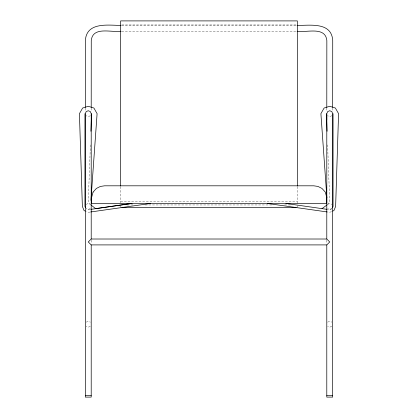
<?xml version="1.0" encoding="UTF-8"?>
<svg xmlns="http://www.w3.org/2000/svg" width="418" height="418" viewBox="0 0 418 418"><rect width="100%" height="100%" fill="white"/><g stroke="black" fill="none" stroke-linecap="round" stroke-linejoin="round"><path stroke-width="0.31" stroke-dasharray="2.09 1.57" d="M85.319 108.058L85.314 111.23M91.208 108.058L91.208 111.23M326.792 108.058L326.792 111.23M332.681 108.058L332.681 111.23M90.398 144.941L88.261 201.638L90.492 204.595M327.508 204.595L329.739 201.638L327.602 144.941M90.345 115.755L88.261 116.617L86.181 115.755M86.181 204.355L88.261 203.493L90.345 204.355M90.345 208.519L88.261 209.381L86.181 208.519M331.819 115.755L329.734 116.617L327.655 115.755M327.655 204.355L329.734 203.493L331.819 204.355M331.819 208.519L329.734 209.381L327.655 208.519M332.08 208.765L329.739 209.737L327.806 209.46M331.526 211.576L329.739 212.313L327.816 212.041M86.181 322.147L88.261 321.285L90.345 322.147M90.345 326.312L88.261 327.174L86.181 326.312M327.655 322.147L329.734 321.285L331.819 322.147M331.819 326.312L329.734 327.174L327.655 326.312M90.194 209.46L88.261 209.737L86.505 209.01M90.183 212.041L88.261 212.313L86.474 211.576M121.831 24.949L296.754 24.949M121.68 25.425L297.073 25.441M121.68 31.219L297.073 31.24M120.656 201.638L297.344 201.638M127.166 204.951L133.363 204.951M145.14 204.951L272.855 204.951M284.632 204.951L290.834 204.951M326.792 240.193L326.792 243.725M297.344 186.647L297.344 204M297.344 205.792L297.344 207.527M120.656 186.647L120.656 202.861M120.656 205.792L120.656 207.527M91.208 240.193L91.208 243.725"/><path stroke-width="0.63" d="M85.319 107.41L85.361 40.588C86.505 21.72 107.975 25.336 121.032 25.425M91.208 107.41L91.255 40.588C92.702 25.848 111.862 32.855 121.032 31.219M91.208 244.906L91.208 397.1L85.314 397.1L85.314 113.675L86.181 111.59L88.261 110.728L90.345 111.59L91.208 113.675L91.208 239.012L88.261 241.959L91.208 244.906L326.792 244.906L329.739 241.959L326.792 239.012L326.792 114.605M326.792 107.41L326.845 40.593C325.397 25.895 306.185 32.98 297.073 31.24M326.792 244.906L326.792 397.1L332.681 397.1L332.681 113.675L331.819 111.59L329.734 110.728L327.655 111.59L326.792 113.675L326.792 120.201M332.681 107.405L332.728 40.546C331.605 21.684 310.041 25.514 297.073 25.441M90.91 131.257L91.573 113.659M90.931 200.342L97.096 113.659L93.898 108.027L88.261 106.297L82.623 108.027L79.425 113.659L82.372 206.424L84.096 210.588L85.288 211.08M332.566 207.594L333.052 206.424L333.052 113.659M322.006 208.634L327.007 204.961M332.712 211.08L333.904 210.588L335.628 206.424L338.575 113.659L335.377 108.027L329.739 106.297L324.102 108.027L320.904 113.659L326.886 197.756M131.33 203.477L95.623 208.634L91.009 204.998M90.837 209.366L132.067 203.477M90.826 211.947L150.47 203.477M121.831 207.527L296.163 207.527M91.208 239.012L326.792 239.012M85.314 395.627L91.208 395.627M326.792 395.627L332.681 395.627M285.933 203.477L327.163 209.366M267.53 203.477L327.174 211.947M85.434 207.594L84.948 206.424L84.948 113.659M326.427 113.659L327.09 131.257M297.344 185.994L297.344 20.9L120.656 20.9L120.656 185.994M93.073 192.102L91.573 197.589L91.573 203.477L326.792 203.477L326.792 197.589L325.293 192.102L321.975 188.44L317.988 186.444L313.777 185.811L104.589 185.811L100.377 186.444L96.391 188.44L93.073 192.102"/></g></svg>
